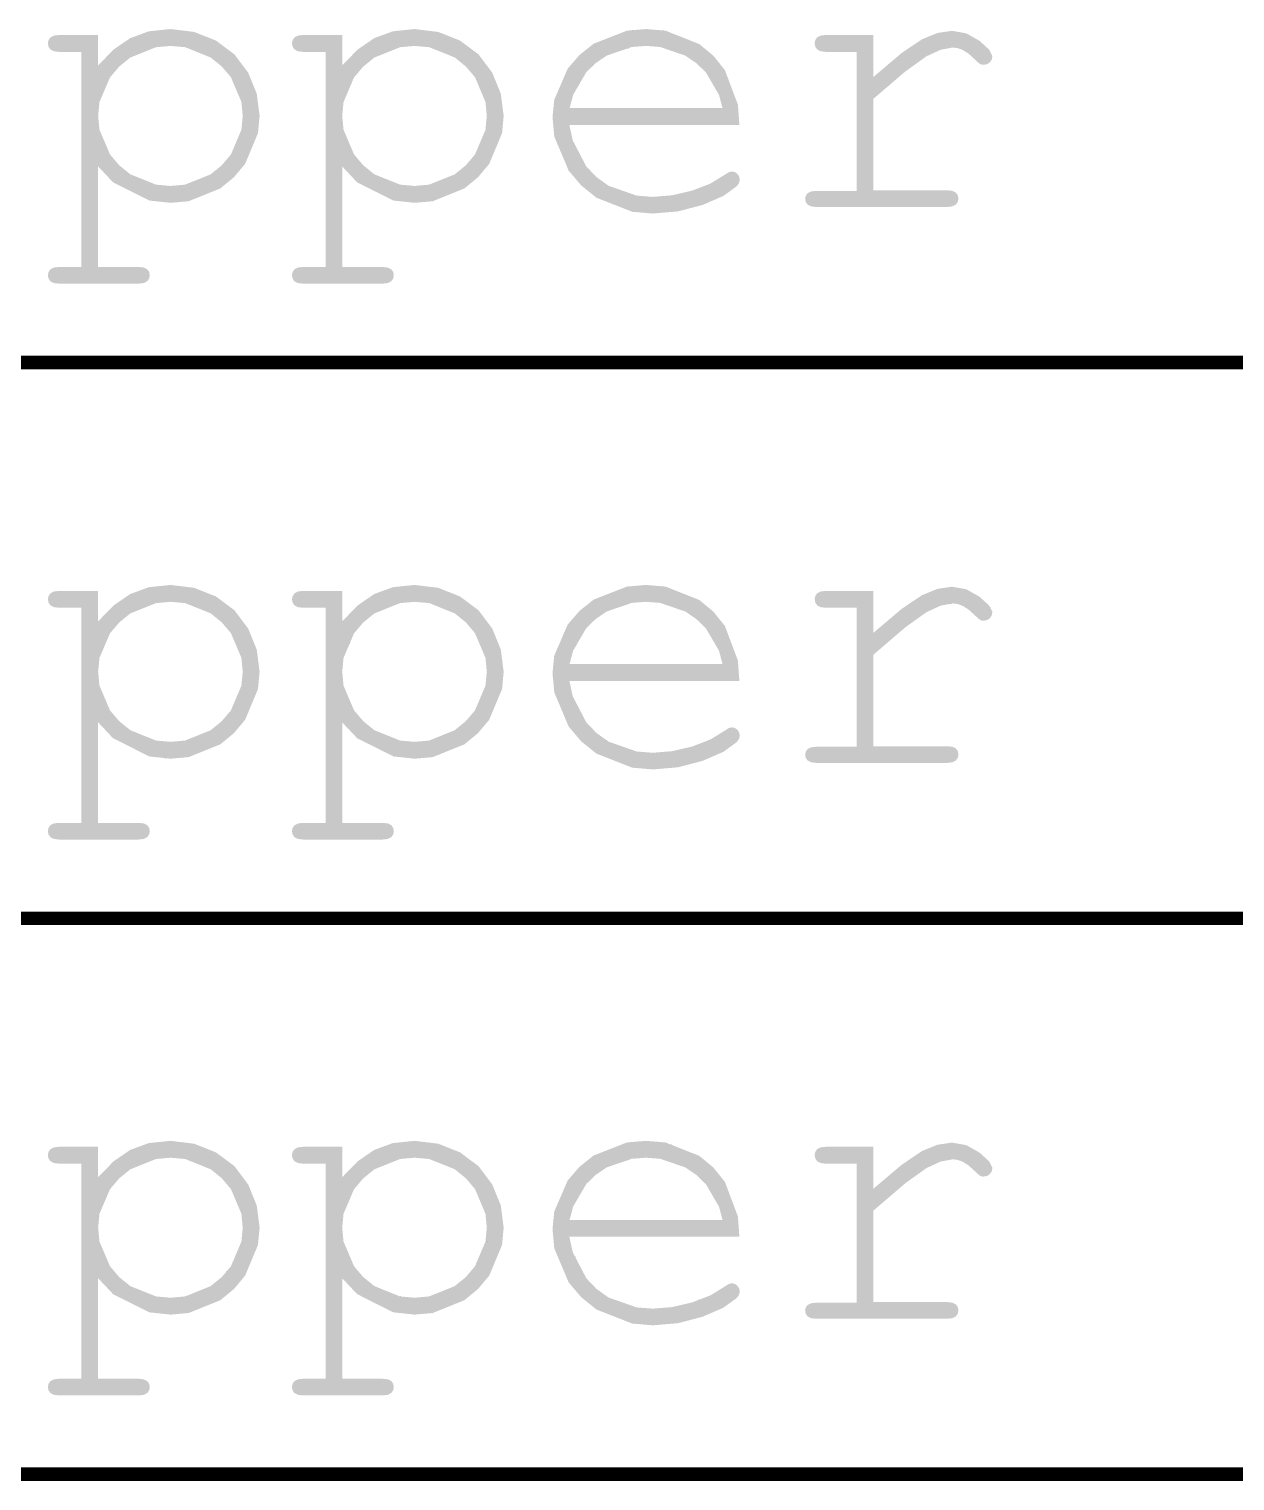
# Model space of a CAD drawing. Extents: x 0 to 13284, y 0 to 3969.
# Drawn here: x 10562.5 to 10912.7, y 2996.2 to 3417.8 of the extents above; entities that cross this region are included whole.
import ezdxf

# ---------------------------------------------------------------- set-up
doc = ezdxf.new("R2010")
doc.units = 0
doc.layers.add('DRILL_SYMBOLS', color=255, linetype='CONTINUOUS')

msp = doc.modelspace()

# ---------------------------------------------------------------- hatches: boundary and pattern name
at = {"layer": 'DRILL_SYMBOLS'}
for points in [[(10582.557598, 3416.092323), (10582.557598, 3407.268661), (10587.041496, 3411.867913), (10591.842638, 3415.169606), (10597.249291, 3417.159252), (10603.549843, 3417.82248), (10610.427126, 3416.98622), (10616.756496, 3414.477559), (10622.127126, 3410.476614), (10626.128031, 3405.163661), (10628.615118, 3399.043346), (10629.444134, 3392.620236), (10628.977362, 3387.590236), (10625.24315, 3378.66563), (10624.542087, 3392.620236), (10624.161811, 3396.651811), (10621.119685, 3403.817402), (10618.457795, 3406.951457), (10615.248031, 3409.562874), (10607.822913, 3412.547362), (10603.60752, 3412.920433), (10599.365079, 3412.545551), (10591.896693, 3409.546654), (10588.670709, 3406.922638), (10585.99622, 3403.779567), (10582.939646, 3396.628346), (10582.557598, 3392.620236), (10582.939646, 3388.58685), (10585.99622, 3381.406811), (10588.670709, 3378.260157), (10591.896693, 3375.636102), (10599.365079, 3372.637205), (10603.60752, 3372.262362), (10607.799488, 3372.635433), (10615.210197, 3375.619882), (10618.428976, 3378.231299), (10621.103465, 3381.368976), (10624.160039, 3388.563425), (10624.542087, 3392.620236), (10625.24315, 3378.66563), (10621.975748, 3374.771063), (10618.027087, 3371.528858), (10608.842953, 3367.823504), (10603.60752, 3367.360315), (10597.425906, 3368.019921), (10586.900945, 3373.29685), (10582.557598, 3377.914134), (10582.557598, 3348.733504), (10594.32248, 3348.733504), (10595.80752, 3348.567677), (10596.802323, 3348.070276), (10597.364646, 3347.298937), (10597.552047, 3346.311299), (10597.364646, 3345.359724), (10596.802323, 3344.581181), (10595.80752, 3344.062126), (10594.32248, 3343.889134), (10571.196417, 3343.889134), (10569.711378, 3344.054921), (10568.716535, 3344.552323), (10568.154252, 3345.323701), (10567.966811, 3346.311299), (10568.154252, 3347.298937), (10568.716535, 3348.070276), (10569.711378, 3348.567677), (10571.196417, 3348.733504), (10577.713228, 3348.733504), (10577.713228, 3411.190276), (10571.196417, 3411.190276), (10569.711378, 3411.363307), (10568.716535, 3411.882362), (10568.154252, 3412.675315), (10567.966811, 3413.670157), (10568.154252, 3414.621732), (10568.716535, 3415.400276), (10569.711378, 3415.919331), (10571.196417, 3416.092323)], [(10653.435276, 3416.092323), (10653.435276, 3407.268661), (10657.919173, 3411.867913), (10662.720315, 3415.169606), (10668.126969, 3417.159252), (10674.42752, 3417.82248), (10681.304803, 3416.98622), (10687.634173, 3414.477559), (10693.004803, 3410.476614), (10697.005709, 3405.163661), (10699.492795, 3399.043346), (10700.321811, 3392.620236), (10699.855039, 3387.590236), (10696.120827, 3378.66563), (10695.419764, 3392.620236), (10695.039488, 3396.651811), (10691.997362, 3403.817402), (10689.335472, 3406.951457), (10686.125709, 3409.562874), (10678.700591, 3412.547362), (10674.485197, 3412.920433), (10670.242756, 3412.545551), (10662.77437, 3409.546654), (10659.548386, 3406.922638), (10656.873898, 3403.779567), (10653.817323, 3396.628346), (10653.435276, 3392.620236), (10653.817323, 3388.58685), (10656.873898, 3381.406811), (10659.548386, 3378.260157), (10662.77437, 3375.636102), (10670.242756, 3372.637205), (10674.485197, 3372.262362), (10678.677165, 3372.635433), (10686.087874, 3375.619882), (10689.306654, 3378.231299), (10691.981142, 3381.368976), (10695.037717, 3388.563425), (10695.419764, 3392.620236), (10696.120827, 3378.66563), (10692.853425, 3374.771063), (10688.904764, 3371.528858), (10679.72063, 3367.823504), (10674.485197, 3367.360315), (10668.303583, 3368.019921), (10657.778622, 3373.29685), (10653.435276, 3377.914134), (10653.435276, 3348.733504), (10665.200157, 3348.733504), (10666.685197, 3348.567677), (10667.68, 3348.070276), (10668.242283, 3347.298937), (10668.429724, 3346.311299), (10668.242283, 3345.359724), (10667.68, 3344.581181), (10666.685197, 3344.062126), (10665.200157, 3343.889134), (10642.074094, 3343.889134), (10640.589055, 3344.054921), (10639.594213, 3344.552323), (10639.031929, 3345.323701), (10638.844488, 3346.311299), (10639.031929, 3347.298937), (10639.594213, 3348.070276), (10640.589055, 3348.567677), (10642.074094, 3348.733504), (10648.590906, 3348.733504), (10648.590906, 3411.190276), (10642.074094, 3411.190276), (10640.589055, 3411.363307), (10639.594213, 3411.882362), (10639.031929, 3412.675315), (10638.844488, 3413.670157), (10639.031929, 3414.621732), (10639.594213, 3415.400276), (10640.589055, 3415.919331), (10642.074094, 3416.092323)], [(10768.777283, 3389.967362), (10719.410906, 3389.967362), (10720.378701, 3385.496063), (10724.314764, 3377.926732), (10727.282992, 3374.828701), (10730.781102, 3372.318228), (10738.955984, 3369.449094), (10743.632717, 3369.090472), (10749.183583, 3369.537402), (10754.993937, 3370.878268), (10760.386181, 3372.954409), (10764.682638, 3375.607283), (10765.706299, 3376.256063), (10766.585787, 3376.472362), (10767.450866, 3376.292126), (10768.200591, 3375.751457), (10768.719646, 3374.965669), (10768.892638, 3374.050157), (10768.661969, 3373.084173), (10767.969921, 3372.147008), (10764.127559, 3369.357165), (10758.137008, 3366.754764), (10750.978583, 3364.873937), (10743.632717, 3364.247008), (10737.661969, 3364.756969), (10727.266772, 3368.836732), (10722.842323, 3372.406535), (10719.196457, 3376.70122), (10715.029724, 3386.577402), (10714.508858, 3392.158858), (10714.997283, 3397.248307), (10718.904488, 3406.302677), (10722.323307, 3410.267559), (10726.462992, 3413.572835), (10736.137323, 3417.350276), (10741.671929, 3417.82248), (10747.348898, 3417.337677), (10757.124134, 3413.459291), (10761.222402, 3410.065709), (10764.570906, 3405.900787), (10763.875276, 3394.869409), (10762.86063, 3398.690118), (10759.06874, 3405.206929), (10756.291535, 3407.903031), (10753.074567, 3410.09815), (10745.764764, 3412.60685), (10741.671929, 3412.920433), (10737.580866, 3412.610433), (10730.285512, 3410.130591), (10727.081142, 3407.960709), (10724.312953, 3405.282638), (10720.506654, 3398.736969), (10719.468583, 3394.869409), (10763.875276, 3394.869409), (10764.570906, 3405.900787), (10768.348386, 3395.851614)], [(10807.647559, 3416.092323), (10807.647559, 3403.866063), (10815.916142, 3410.880315), (10821.805787, 3414.852402), (10826.325748, 3416.690669), (10830.485276, 3417.303425), (10834.659213, 3416.575315), (10838.530394, 3414.391024), (10841.320236, 3411.83189), (10842.250157, 3409.979213), (10842.069961, 3408.977165), (10841.529291, 3408.162559), (10840.714685, 3407.62189), (10839.712638, 3407.441693), (10839.179173, 3407.492126), (10838.732244, 3407.643543), (10838.155512, 3408.068858), (10837.232795, 3408.941142), (10835.344055, 3410.642402), (10833.714843, 3411.709331), (10832.229843, 3412.271614), (10830.773622, 3412.459055), (10827.277323, 3411.824685), (10823.132244, 3409.921535), (10817.026299, 3405.552953), (10807.647559, 3397.522283), (10807.647559, 3370.993583), (10829.101181, 3370.993583), (10830.629449, 3370.827795), (10831.638701, 3370.330394), (10832.200984, 3369.559016), (10832.388425, 3368.571417), (10832.200984, 3367.619843), (10831.638701, 3366.841299), (10830.629449, 3366.322244), (10829.101181, 3366.149252), (10791.095984, 3366.149252), (10789.610945, 3366.315039), (10788.616142, 3366.812441), (10788.053819, 3367.56937), (10787.866417, 3368.51374), (10788.046614, 3369.414843), (10788.587283, 3370.157362), (10789.574921, 3370.654764), (10791.095984, 3370.820591), (10802.803189, 3370.820591), (10802.803189, 3411.190276), (10793.864173, 3411.190276), (10792.379173, 3411.363307), (10791.384331, 3411.882362), (10790.822047, 3412.675315), (10790.634606, 3413.670157), (10790.814843, 3414.621732), (10791.355512, 3415.400276), (10792.34311, 3415.919331), (10793.864173, 3416.092323)], [(10582.557598, 3254.675), (10582.557598, 3245.851339), (10587.041496, 3250.450591), (10591.842638, 3253.752283), (10597.249291, 3255.741929), (10603.549843, 3256.405157), (10610.427126, 3255.568898), (10616.756496, 3253.060236), (10622.127126, 3249.059291), (10626.128031, 3243.746339), (10628.615118, 3237.626024), (10629.444134, 3231.202913), (10628.977362, 3226.172913), (10625.24315, 3217.248307), (10624.542087, 3231.202913), (10624.161811, 3235.234488), (10621.119685, 3242.400079), (10618.457795, 3245.534134), (10615.248031, 3248.145551), (10607.822913, 3251.130039), (10603.60752, 3251.50311), (10599.365079, 3251.128228), (10591.896693, 3248.129331), (10588.670709, 3245.505315), (10585.99622, 3242.362244), (10582.939646, 3235.211024), (10582.557598, 3231.202913), (10582.939646, 3227.169528), (10585.99622, 3219.989488), (10588.670709, 3216.842835), (10591.896693, 3214.21878), (10599.365079, 3211.219882), (10603.60752, 3210.845039), (10607.799488, 3211.21811), (10615.210197, 3214.202559), (10618.428976, 3216.813976), (10621.103465, 3219.951654), (10624.160039, 3227.146102), (10624.542087, 3231.202913), (10625.24315, 3217.248307), (10621.975748, 3213.35374), (10618.027087, 3210.111535), (10608.842953, 3206.406181), (10603.60752, 3205.942992), (10597.425906, 3206.602598), (10586.900945, 3211.879528), (10582.557598, 3216.496811), (10582.557598, 3187.316181), (10594.32248, 3187.316181), (10595.80752, 3187.150354), (10596.802323, 3186.652953), (10597.364646, 3185.881614), (10597.552047, 3184.893976), (10597.364646, 3183.942402), (10596.802323, 3183.163858), (10595.80752, 3182.644803), (10594.32248, 3182.471811), (10571.196417, 3182.471811), (10569.711378, 3182.637598), (10568.716535, 3183.135), (10568.154252, 3183.906378), (10567.966811, 3184.893976), (10568.154252, 3185.881614), (10568.716535, 3186.652953), (10569.711378, 3187.150354), (10571.196417, 3187.316181), (10577.713228, 3187.316181), (10577.713228, 3249.772953), (10571.196417, 3249.772953), (10569.711378, 3249.945984), (10568.716535, 3250.465039), (10568.154252, 3251.257992), (10567.966811, 3252.252835), (10568.154252, 3253.204409), (10568.716535, 3253.982953), (10569.711378, 3254.502008), (10571.196417, 3254.675)], [(10653.435276, 3254.675), (10653.435276, 3245.851339), (10657.919173, 3250.450591), (10662.720315, 3253.752283), (10668.126969, 3255.741929), (10674.42752, 3256.405157), (10681.304803, 3255.568898), (10687.634173, 3253.060236), (10693.004803, 3249.059291), (10697.005709, 3243.746339), (10699.492795, 3237.626024), (10700.321811, 3231.202913), (10699.855039, 3226.172913), (10696.120827, 3217.248307), (10695.419764, 3231.202913), (10695.039488, 3235.234488), (10691.997362, 3242.400079), (10689.335472, 3245.534134), (10686.125709, 3248.145551), (10678.700591, 3251.130039), (10674.485197, 3251.50311), (10670.242756, 3251.128228), (10662.77437, 3248.129331), (10659.548386, 3245.505315), (10656.873898, 3242.362244), (10653.817323, 3235.211024), (10653.435276, 3231.202913), (10653.817323, 3227.169528), (10656.873898, 3219.989488), (10659.548386, 3216.842835), (10662.77437, 3214.21878), (10670.242756, 3211.219882), (10674.485197, 3210.845039), (10678.677165, 3211.21811), (10686.087874, 3214.202559), (10689.306654, 3216.813976), (10691.981142, 3219.951654), (10695.037717, 3227.146102), (10695.419764, 3231.202913), (10696.120827, 3217.248307), (10692.853425, 3213.35374), (10688.904764, 3210.111535), (10679.72063, 3206.406181), (10674.485197, 3205.942992), (10668.303583, 3206.602598), (10657.778622, 3211.879528), (10653.435276, 3216.496811), (10653.435276, 3187.316181), (10665.200157, 3187.316181), (10666.685197, 3187.150354), (10667.68, 3186.652953), (10668.242283, 3185.881614), (10668.429724, 3184.893976), (10668.242283, 3183.942402), (10667.68, 3183.163858), (10666.685197, 3182.644803), (10665.200157, 3182.471811), (10642.074094, 3182.471811), (10640.589055, 3182.637598), (10639.594213, 3183.135), (10639.031929, 3183.906378), (10638.844488, 3184.893976), (10639.031929, 3185.881614), (10639.594213, 3186.652953), (10640.589055, 3187.150354), (10642.074094, 3187.316181), (10648.590906, 3187.316181), (10648.590906, 3249.772953), (10642.074094, 3249.772953), (10640.589055, 3249.945984), (10639.594213, 3250.465039), (10639.031929, 3251.257992), (10638.844488, 3252.252835), (10639.031929, 3253.204409), (10639.594213, 3253.982953), (10640.589055, 3254.502008), (10642.074094, 3254.675)], [(10768.777283, 3228.550039), (10719.410906, 3228.550039), (10720.378701, 3224.07874), (10724.314764, 3216.509409), (10727.282992, 3213.411378), (10730.781102, 3210.900906), (10738.955984, 3208.031772), (10743.632717, 3207.67315), (10749.183583, 3208.120079), (10754.993937, 3209.460945), (10760.386181, 3211.537087), (10764.682638, 3214.189961), (10765.706299, 3214.83874), (10766.585787, 3215.055039), (10767.450866, 3214.874803), (10768.200591, 3214.334134), (10768.719646, 3213.548346), (10768.892638, 3212.632835), (10768.661969, 3211.66685), (10767.969921, 3210.729685), (10764.127559, 3207.939843), (10758.137008, 3205.337441), (10750.978583, 3203.456614), (10743.632717, 3202.829685), (10737.661969, 3203.339646), (10727.266772, 3207.419409), (10722.842323, 3210.989213), (10719.196457, 3215.283898), (10715.029724, 3225.160079), (10714.508858, 3230.741535), (10714.997283, 3235.830984), (10718.904488, 3244.885354), (10722.323307, 3248.850236), (10726.462992, 3252.155512), (10736.137323, 3255.932953), (10741.671929, 3256.405157), (10747.348898, 3255.920354), (10757.124134, 3252.041969), (10761.222402, 3248.648386), (10764.570906, 3244.483465), (10763.875276, 3233.452087), (10762.86063, 3237.272795), (10759.06874, 3243.789606), (10756.291535, 3246.485709), (10753.074567, 3248.680827), (10745.764764, 3251.189528), (10741.671929, 3251.50311), (10737.580866, 3251.19311), (10730.285512, 3248.713268), (10727.081142, 3246.543386), (10724.312953, 3243.865315), (10720.506654, 3237.319646), (10719.468583, 3233.452087), (10763.875276, 3233.452087), (10764.570906, 3244.483465), (10768.348386, 3234.434291)], [(10807.647559, 3254.675), (10807.647559, 3242.44874), (10815.916142, 3249.462992), (10821.805787, 3253.435079), (10826.325748, 3255.273346), (10830.485276, 3255.886102), (10834.659213, 3255.157992), (10838.530394, 3252.973701), (10841.320236, 3250.414567), (10842.250157, 3248.56189), (10842.069961, 3247.559843), (10841.529291, 3246.745236), (10840.714685, 3246.204567), (10839.712638, 3246.02437), (10839.179173, 3246.074803), (10838.732244, 3246.22622), (10838.155512, 3246.651535), (10837.232795, 3247.523819), (10835.344055, 3249.225079), (10833.714843, 3250.292008), (10832.229843, 3250.854291), (10830.773622, 3251.041732), (10827.277323, 3250.407362), (10823.132244, 3248.504213), (10817.026299, 3244.13563), (10807.647559, 3236.104961), (10807.647559, 3209.57626), (10829.101181, 3209.57626), (10830.629449, 3209.410472), (10831.638701, 3208.913071), (10832.200984, 3208.141693), (10832.388425, 3207.154094), (10832.200984, 3206.20252), (10831.638701, 3205.423976), (10830.629449, 3204.904921), (10829.101181, 3204.731929), (10791.095984, 3204.731929), (10789.610945, 3204.897717), (10788.616142, 3205.395118), (10788.053819, 3206.152047), (10787.866417, 3207.096417), (10788.046614, 3207.99752), (10788.587283, 3208.740039), (10789.574921, 3209.237441), (10791.095984, 3209.403268), (10802.803189, 3209.403268), (10802.803189, 3249.772953), (10793.864173, 3249.772953), (10792.379173, 3249.945984), (10791.384331, 3250.465039), (10790.822047, 3251.257992), (10790.634606, 3252.252835), (10790.814843, 3253.204409), (10791.355512, 3253.982953), (10792.34311, 3254.502008), (10793.864173, 3254.675)], [(10582.557598, 3093.257677), (10582.557598, 3084.434016), (10587.041496, 3089.033268), (10591.842638, 3092.334961), (10597.249291, 3094.324606), (10603.549843, 3094.987835), (10610.427126, 3094.151575), (10616.756496, 3091.642913), (10622.127126, 3087.641969), (10626.128031, 3082.329016), (10628.615118, 3076.208701), (10629.444134, 3069.785591), (10628.977362, 3064.755591), (10625.24315, 3055.830984), (10624.542087, 3069.785591), (10624.161811, 3073.817165), (10621.119685, 3080.982756), (10618.457795, 3084.116811), (10615.248031, 3086.728228), (10607.822913, 3089.712717), (10603.60752, 3090.085787), (10599.365079, 3089.710906), (10591.896693, 3086.712008), (10588.670709, 3084.087992), (10585.99622, 3080.944921), (10582.939646, 3073.793701), (10582.557598, 3069.785591), (10582.939646, 3065.752205), (10585.99622, 3058.572165), (10588.670709, 3055.425512), (10591.896693, 3052.801457), (10599.365079, 3049.802559), (10603.60752, 3049.427717), (10607.799488, 3049.800787), (10615.210197, 3052.785236), (10618.428976, 3055.396654), (10621.103465, 3058.534331), (10624.160039, 3065.72878), (10624.542087, 3069.785591), (10625.24315, 3055.830984), (10621.975748, 3051.936417), (10618.027087, 3048.694213), (10608.842953, 3044.988858), (10603.60752, 3044.525669), (10597.425906, 3045.185276), (10586.900945, 3050.462205), (10582.557598, 3055.079488), (10582.557598, 3025.898858), (10594.32248, 3025.898858), (10595.80752, 3025.733031), (10596.802323, 3025.23563), (10597.364646, 3024.464291), (10597.552047, 3023.476654), (10597.364646, 3022.525079), (10596.802323, 3021.746535), (10595.80752, 3021.22748), (10594.32248, 3021.054488), (10571.196417, 3021.054488), (10569.711378, 3021.220276), (10568.716535, 3021.717677), (10568.154252, 3022.489055), (10567.966811, 3023.476654), (10568.154252, 3024.464291), (10568.716535, 3025.23563), (10569.711378, 3025.733031), (10571.196417, 3025.898858), (10577.713228, 3025.898858), (10577.713228, 3088.35563), (10571.196417, 3088.35563), (10569.711378, 3088.528661), (10568.716535, 3089.047717), (10568.154252, 3089.840669), (10567.966811, 3090.835512), (10568.154252, 3091.787087), (10568.716535, 3092.56563), (10569.711378, 3093.084685), (10571.196417, 3093.257677)], [(10653.435276, 3093.257677), (10653.435276, 3084.434016), (10657.919173, 3089.033268), (10662.720315, 3092.334961), (10668.126969, 3094.324606), (10674.42752, 3094.987835), (10681.304803, 3094.151575), (10687.634173, 3091.642913), (10693.004803, 3087.641969), (10697.005709, 3082.329016), (10699.492795, 3076.208701), (10700.321811, 3069.785591), (10699.855039, 3064.755591), (10696.120827, 3055.830984), (10695.419764, 3069.785591), (10695.039488, 3073.817165), (10691.997362, 3080.982756), (10689.335472, 3084.116811), (10686.125709, 3086.728228), (10678.700591, 3089.712717), (10674.485197, 3090.085787), (10670.242756, 3089.710906), (10662.77437, 3086.712008), (10659.548386, 3084.087992), (10656.873898, 3080.944921), (10653.817323, 3073.793701), (10653.435276, 3069.785591), (10653.817323, 3065.752205), (10656.873898, 3058.572165), (10659.548386, 3055.425512), (10662.77437, 3052.801457), (10670.242756, 3049.802559), (10674.485197, 3049.427717), (10678.677165, 3049.800787), (10686.087874, 3052.785236), (10689.306654, 3055.396654), (10691.981142, 3058.534331), (10695.037717, 3065.72878), (10695.419764, 3069.785591), (10696.120827, 3055.830984), (10692.853425, 3051.936417), (10688.904764, 3048.694213), (10679.72063, 3044.988858), (10674.485197, 3044.525669), (10668.303583, 3045.185276), (10657.778622, 3050.462205), (10653.435276, 3055.079488), (10653.435276, 3025.898858), (10665.200157, 3025.898858), (10666.685197, 3025.733031), (10667.68, 3025.23563), (10668.242283, 3024.464291), (10668.429724, 3023.476654), (10668.242283, 3022.525079), (10667.68, 3021.746535), (10666.685197, 3021.22748), (10665.200157, 3021.054488), (10642.074094, 3021.054488), (10640.589055, 3021.220276), (10639.594213, 3021.717677), (10639.031929, 3022.489055), (10638.844488, 3023.476654), (10639.031929, 3024.464291), (10639.594213, 3025.23563), (10640.589055, 3025.733031), (10642.074094, 3025.898858), (10648.590906, 3025.898858), (10648.590906, 3088.35563), (10642.074094, 3088.35563), (10640.589055, 3088.528661), (10639.594213, 3089.047717), (10639.031929, 3089.840669), (10638.844488, 3090.835512), (10639.031929, 3091.787087), (10639.594213, 3092.56563), (10640.589055, 3093.084685), (10642.074094, 3093.257677)], [(10768.777283, 3067.132717), (10719.410906, 3067.132717), (10720.378701, 3062.661417), (10724.314764, 3055.092087), (10727.282992, 3051.994055), (10730.781102, 3049.483583), (10738.955984, 3046.614449), (10743.632717, 3046.255827), (10749.183583, 3046.702756), (10754.993937, 3048.043622), (10760.386181, 3050.119764), (10764.682638, 3052.772638), (10765.706299, 3053.421417), (10766.585787, 3053.637717), (10767.450866, 3053.45748), (10768.200591, 3052.916811), (10768.719646, 3052.131024), (10768.892638, 3051.215512), (10768.661969, 3050.249528), (10767.969921, 3049.312362), (10764.127559, 3046.52252), (10758.137008, 3043.920118), (10750.978583, 3042.039291), (10743.632717, 3041.412362), (10737.661969, 3041.922323), (10727.266772, 3046.002087), (10722.842323, 3049.57189), (10719.196457, 3053.866575), (10715.029724, 3063.742756), (10714.508858, 3069.324213), (10714.997283, 3074.413661), (10718.904488, 3083.468031), (10722.323307, 3087.432913), (10726.462992, 3090.738189), (10736.137323, 3094.51563), (10741.671929, 3094.987835), (10747.348898, 3094.503031), (10757.124134, 3090.624646), (10761.222402, 3087.231063), (10764.570906, 3083.066142), (10763.875276, 3072.034764), (10762.86063, 3075.855472), (10759.06874, 3082.372283), (10756.291535, 3085.068386), (10753.074567, 3087.263504), (10745.764764, 3089.772205), (10741.671929, 3090.085787), (10737.580866, 3089.775787), (10730.285512, 3087.295945), (10727.081142, 3085.126063), (10724.312953, 3082.447992), (10720.506654, 3075.902323), (10719.468583, 3072.034764), (10763.875276, 3072.034764), (10764.570906, 3083.066142), (10768.348386, 3073.016969)], [(10807.647559, 3093.257677), (10807.647559, 3081.031417), (10815.916142, 3088.045669), (10821.805787, 3092.017756), (10826.325748, 3093.856024), (10830.485276, 3094.46878), (10834.659213, 3093.740669), (10838.530394, 3091.556378), (10841.320236, 3088.997244), (10842.250157, 3087.144567), (10842.069961, 3086.14252), (10841.529291, 3085.327913), (10840.714685, 3084.787244), (10839.712638, 3084.607047), (10839.179173, 3084.65748), (10838.732244, 3084.808898), (10838.155512, 3085.234213), (10837.232795, 3086.106496), (10835.344055, 3087.807756), (10833.714843, 3088.874685), (10832.229843, 3089.436969), (10830.773622, 3089.624409), (10827.277323, 3088.990039), (10823.132244, 3087.08689), (10817.026299, 3082.718307), (10807.647559, 3074.687638), (10807.647559, 3048.158937), (10829.101181, 3048.158937), (10830.629449, 3047.99315), (10831.638701, 3047.495748), (10832.200984, 3046.72437), (10832.388425, 3045.736772), (10832.200984, 3044.785197), (10831.638701, 3044.006654), (10830.629449, 3043.487598), (10829.101181, 3043.314606), (10791.095984, 3043.314606), (10789.610945, 3043.480394), (10788.616142, 3043.977795), (10788.053819, 3044.734724), (10787.866417, 3045.679094), (10788.046614, 3046.580197), (10788.587283, 3047.322717), (10789.574921, 3047.820118), (10791.095984, 3047.985945), (10802.803189, 3047.985945), (10802.803189, 3088.35563), (10793.864173, 3088.35563), (10792.379173, 3088.528661), (10791.384331, 3089.047717), (10790.822047, 3089.840669), (10790.634606, 3090.835512), (10790.814843, 3091.787087), (10791.355512, 3092.56563), (10792.34311, 3093.084685), (10793.864173, 3093.257677)]]:
    msp.add_hatch(color=7, dxfattribs=at).paths.add_polyline_path(points)

# ---------------------------------------------------------------- linework, layer by layer
at = {"layer": 'DRILL_SYMBOLS', "color": 7}
for points, const_width in [([(10582.557598, 3416.092323), (10582.557598, 3407.268661), (10587.041496, 3411.867913), (10591.842638, 3415.169606), (10597.249291, 3417.159252), (10603.549843, 3417.82248), (10610.427126, 3416.98622), (10616.756496, 3414.477559), (10622.127126, 3410.476614), (10626.128031, 3405.163661), (10628.615118, 3399.043346), (10629.444134, 3392.620236), (10628.977362, 3387.590236), (10625.24315, 3378.66563), (10624.542087, 3392.620236), (10624.161811, 3396.651811), (10621.119685, 3403.817402), (10618.457795, 3406.951457), (10615.248031, 3409.562874), (10607.822913, 3412.547362), (10603.60752, 3412.920433), (10599.365079, 3412.545551), (10591.896693, 3409.546654), (10588.670709, 3406.922638), (10585.99622, 3403.779567), (10582.939646, 3396.628346), (10582.557598, 3392.620236), (10582.939646, 3388.58685), (10585.99622, 3381.406811), (10588.670709, 3378.260157), (10591.896693, 3375.636102), (10599.365079, 3372.637205), (10603.60752, 3372.262362), (10607.799488, 3372.635433), (10615.210197, 3375.619882), (10618.428976, 3378.231299), (10621.103465, 3381.368976), (10624.160039, 3388.563425), (10624.542087, 3392.620236), (10625.24315, 3378.66563), (10621.975748, 3374.771063), (10618.027087, 3371.528858), (10608.842953, 3367.823504), (10603.60752, 3367.360315), (10597.425906, 3368.019921), (10586.900945, 3373.29685), (10582.557598, 3377.914134), (10582.557598, 3348.733504), (10594.32248, 3348.733504), (10595.80752, 3348.567677), (10596.802323, 3348.070276), (10597.364646, 3347.298937), (10597.552047, 3346.311299), (10597.364646, 3345.359724), (10596.802323, 3344.581181), (10595.80752, 3344.062126), (10594.32248, 3343.889134), (10571.196417, 3343.889134), (10569.711378, 3344.054921), (10568.716535, 3344.552323), (10568.154252, 3345.323701), (10567.966811, 3346.311299), (10568.154252, 3347.298937), (10568.716535, 3348.070276), (10569.711378, 3348.567677), (10571.196417, 3348.733504), (10577.713228, 3348.733504), (10577.713228, 3411.190276), (10571.196417, 3411.190276), (10569.711378, 3411.363307), (10568.716535, 3411.882362), (10568.154252, 3412.675315), (10567.966811, 3413.670157), (10568.154252, 3414.621732), (10568.716535, 3415.400276), (10569.711378, 3415.919331), (10571.196417, 3416.092323), (10582.557598, 3416.092323)], 0.000039), ([(10653.435276, 3416.092323), (10653.435276, 3407.268661), (10657.919173, 3411.867913), (10662.720315, 3415.169606), (10668.126969, 3417.159252), (10674.42752, 3417.82248), (10681.304803, 3416.98622), (10687.634173, 3414.477559), (10693.004803, 3410.476614), (10697.005709, 3405.163661), (10699.492795, 3399.043346), (10700.321811, 3392.620236), (10699.855039, 3387.590236), (10696.120827, 3378.66563), (10695.419764, 3392.620236), (10695.039488, 3396.651811), (10691.997362, 3403.817402), (10689.335472, 3406.951457), (10686.125709, 3409.562874), (10678.700591, 3412.547362), (10674.485197, 3412.920433), (10670.242756, 3412.545551), (10662.77437, 3409.546654), (10659.548386, 3406.922638), (10656.873898, 3403.779567), (10653.817323, 3396.628346), (10653.435276, 3392.620236), (10653.817323, 3388.58685), (10656.873898, 3381.406811), (10659.548386, 3378.260157), (10662.77437, 3375.636102), (10670.242756, 3372.637205), (10674.485197, 3372.262362), (10678.677165, 3372.635433), (10686.087874, 3375.619882), (10689.306654, 3378.231299), (10691.981142, 3381.368976), (10695.037717, 3388.563425), (10695.419764, 3392.620236), (10696.120827, 3378.66563), (10692.853425, 3374.771063), (10688.904764, 3371.528858), (10679.72063, 3367.823504), (10674.485197, 3367.360315), (10668.303583, 3368.019921), (10657.778622, 3373.29685), (10653.435276, 3377.914134), (10653.435276, 3348.733504), (10665.200157, 3348.733504), (10666.685197, 3348.567677), (10667.68, 3348.070276), (10668.242283, 3347.298937), (10668.429724, 3346.311299), (10668.242283, 3345.359724), (10667.68, 3344.581181), (10666.685197, 3344.062126), (10665.200157, 3343.889134), (10642.074094, 3343.889134), (10640.589055, 3344.054921), (10639.594213, 3344.552323), (10639.031929, 3345.323701), (10638.844488, 3346.311299), (10639.031929, 3347.298937), (10639.594213, 3348.070276), (10640.589055, 3348.567677), (10642.074094, 3348.733504), (10648.590906, 3348.733504), (10648.590906, 3411.190276), (10642.074094, 3411.190276), (10640.589055, 3411.363307), (10639.594213, 3411.882362), (10639.031929, 3412.675315), (10638.844488, 3413.670157), (10639.031929, 3414.621732), (10639.594213, 3415.400276), (10640.589055, 3415.919331), (10642.074094, 3416.092323), (10653.435276, 3416.092323)], 0.000039), ([(10768.777283, 3389.967362), (10719.410906, 3389.967362), (10720.378701, 3385.496063), (10724.314764, 3377.926732), (10727.282992, 3374.828701), (10730.781102, 3372.318228), (10738.955984, 3369.449094), (10743.632717, 3369.090472), (10749.183583, 3369.537402), (10754.993937, 3370.878268), (10760.386181, 3372.954409), (10764.682638, 3375.607283), (10765.706299, 3376.256063), (10766.585787, 3376.472362), (10767.450866, 3376.292126), (10768.200591, 3375.751457), (10768.719646, 3374.965669), (10768.892638, 3374.050157), (10768.661969, 3373.084173), (10767.969921, 3372.147008), (10764.127559, 3369.357165), (10758.137008, 3366.754764), (10750.978583, 3364.873937), (10743.632717, 3364.247008), (10737.661969, 3364.756969), (10727.266772, 3368.836732), (10722.842323, 3372.406535), (10719.196457, 3376.70122), (10715.029724, 3386.577402), (10714.508858, 3392.158858), (10714.997283, 3397.248307), (10718.904488, 3406.302677), (10722.323307, 3410.267559), (10726.462992, 3413.572835), (10736.137323, 3417.350276), (10741.671929, 3417.82248), (10747.348898, 3417.337677), (10757.124134, 3413.459291), (10761.222402, 3410.065709), (10764.570906, 3405.900787), (10763.875276, 3394.869409), (10762.86063, 3398.690118), (10759.06874, 3405.206929), (10756.291535, 3407.903031), (10753.074567, 3410.09815), (10745.764764, 3412.60685), (10741.671929, 3412.920433), (10737.580866, 3412.610433), (10730.285512, 3410.130591), (10727.081142, 3407.960709), (10724.312953, 3405.282638), (10720.506654, 3398.736969), (10719.468583, 3394.869409), (10763.875276, 3394.869409), (10764.570906, 3405.900787), (10768.348386, 3395.851614), (10768.777283, 3389.967362)], 0.000039), ([(10807.647559, 3416.092323), (10807.647559, 3403.866063), (10815.916142, 3410.880315), (10821.805787, 3414.852402), (10826.325748, 3416.690669), (10830.485276, 3417.303425), (10834.659213, 3416.575315), (10838.530394, 3414.391024), (10841.320236, 3411.83189), (10842.250157, 3409.979213), (10842.069961, 3408.977165), (10841.529291, 3408.162559), (10840.714685, 3407.62189), (10839.712638, 3407.441693), (10839.179173, 3407.492126), (10838.732244, 3407.643543), (10838.155512, 3408.068858), (10837.232795, 3408.941142), (10835.344055, 3410.642402), (10833.714843, 3411.709331), (10832.229843, 3412.271614), (10830.773622, 3412.459055), (10827.277323, 3411.824685), (10823.132244, 3409.921535), (10817.026299, 3405.552953), (10807.647559, 3397.522283), (10807.647559, 3370.993583), (10829.101181, 3370.993583), (10830.629449, 3370.827795), (10831.638701, 3370.330394), (10832.200984, 3369.559016), (10832.388425, 3368.571417), (10832.200984, 3367.619843), (10831.638701, 3366.841299), (10830.629449, 3366.322244), (10829.101181, 3366.149252), (10791.095984, 3366.149252), (10789.610945, 3366.315039), (10788.616142, 3366.812441), (10788.053819, 3367.56937), (10787.866417, 3368.51374), (10788.046614, 3369.414843), (10788.587283, 3370.157362), (10789.574921, 3370.654764), (10791.095984, 3370.820591), (10802.803189, 3370.820591), (10802.803189, 3411.190276), (10793.864173, 3411.190276), (10792.379173, 3411.363307), (10791.384331, 3411.882362), (10790.822047, 3412.675315), (10790.634606, 3413.670157), (10790.814843, 3414.621732), (10791.355512, 3415.400276), (10792.34311, 3415.919331), (10793.864173, 3416.092323), (10807.647559, 3416.092323)], 0.000039), ([(7116.299213, 3321.023622), (13281.884016, 3321.023622)], 3.937008), ([(10582.557598, 3254.675), (10582.557598, 3245.851339), (10587.041496, 3250.450591), (10591.842638, 3253.752283), (10597.249291, 3255.741929), (10603.549843, 3256.405157), (10610.427126, 3255.568898), (10616.756496, 3253.060236), (10622.127126, 3249.059291), (10626.128031, 3243.746339), (10628.615118, 3237.626024), (10629.444134, 3231.202913), (10628.977362, 3226.172913), (10625.24315, 3217.248307), (10624.542087, 3231.202913), (10624.161811, 3235.234488), (10621.119685, 3242.400079), (10618.457795, 3245.534134), (10615.248031, 3248.145551), (10607.822913, 3251.130039), (10603.60752, 3251.50311), (10599.365079, 3251.128228), (10591.896693, 3248.129331), (10588.670709, 3245.505315), (10585.99622, 3242.362244), (10582.939646, 3235.211024), (10582.557598, 3231.202913), (10582.939646, 3227.169528), (10585.99622, 3219.989488), (10588.670709, 3216.842835), (10591.896693, 3214.21878), (10599.365079, 3211.219882), (10603.60752, 3210.845039), (10607.799488, 3211.21811), (10615.210197, 3214.202559), (10618.428976, 3216.813976), (10621.103465, 3219.951654), (10624.160039, 3227.146102), (10624.542087, 3231.202913), (10625.24315, 3217.248307), (10621.975748, 3213.35374), (10618.027087, 3210.111535), (10608.842953, 3206.406181), (10603.60752, 3205.942992), (10597.425906, 3206.602598), (10586.900945, 3211.879528), (10582.557598, 3216.496811), (10582.557598, 3187.316181), (10594.32248, 3187.316181), (10595.80752, 3187.150354), (10596.802323, 3186.652953), (10597.364646, 3185.881614), (10597.552047, 3184.893976), (10597.364646, 3183.942402), (10596.802323, 3183.163858), (10595.80752, 3182.644803), (10594.32248, 3182.471811), (10571.196417, 3182.471811), (10569.711378, 3182.637598), (10568.716535, 3183.135), (10568.154252, 3183.906378), (10567.966811, 3184.893976), (10568.154252, 3185.881614), (10568.716535, 3186.652953), (10569.711378, 3187.150354), (10571.196417, 3187.316181), (10577.713228, 3187.316181), (10577.713228, 3249.772953), (10571.196417, 3249.772953), (10569.711378, 3249.945984), (10568.716535, 3250.465039), (10568.154252, 3251.257992), (10567.966811, 3252.252835), (10568.154252, 3253.204409), (10568.716535, 3253.982953), (10569.711378, 3254.502008), (10571.196417, 3254.675), (10582.557598, 3254.675)], 0.000039), ([(10653.435276, 3254.675), (10653.435276, 3245.851339), (10657.919173, 3250.450591), (10662.720315, 3253.752283), (10668.126969, 3255.741929), (10674.42752, 3256.405157), (10681.304803, 3255.568898), (10687.634173, 3253.060236), (10693.004803, 3249.059291), (10697.005709, 3243.746339), (10699.492795, 3237.626024), (10700.321811, 3231.202913), (10699.855039, 3226.172913), (10696.120827, 3217.248307), (10695.419764, 3231.202913), (10695.039488, 3235.234488), (10691.997362, 3242.400079), (10689.335472, 3245.534134), (10686.125709, 3248.145551), (10678.700591, 3251.130039), (10674.485197, 3251.50311), (10670.242756, 3251.128228), (10662.77437, 3248.129331), (10659.548386, 3245.505315), (10656.873898, 3242.362244), (10653.817323, 3235.211024), (10653.435276, 3231.202913), (10653.817323, 3227.169528), (10656.873898, 3219.989488), (10659.548386, 3216.842835), (10662.77437, 3214.21878), (10670.242756, 3211.219882), (10674.485197, 3210.845039), (10678.677165, 3211.21811), (10686.087874, 3214.202559), (10689.306654, 3216.813976), (10691.981142, 3219.951654), (10695.037717, 3227.146102), (10695.419764, 3231.202913), (10696.120827, 3217.248307), (10692.853425, 3213.35374), (10688.904764, 3210.111535), (10679.72063, 3206.406181), (10674.485197, 3205.942992), (10668.303583, 3206.602598), (10657.778622, 3211.879528), (10653.435276, 3216.496811), (10653.435276, 3187.316181), (10665.200157, 3187.316181), (10666.685197, 3187.150354), (10667.68, 3186.652953), (10668.242283, 3185.881614), (10668.429724, 3184.893976), (10668.242283, 3183.942402), (10667.68, 3183.163858), (10666.685197, 3182.644803), (10665.200157, 3182.471811), (10642.074094, 3182.471811), (10640.589055, 3182.637598), (10639.594213, 3183.135), (10639.031929, 3183.906378), (10638.844488, 3184.893976), (10639.031929, 3185.881614), (10639.594213, 3186.652953), (10640.589055, 3187.150354), (10642.074094, 3187.316181), (10648.590906, 3187.316181), (10648.590906, 3249.772953), (10642.074094, 3249.772953), (10640.589055, 3249.945984), (10639.594213, 3250.465039), (10639.031929, 3251.257992), (10638.844488, 3252.252835), (10639.031929, 3253.204409), (10639.594213, 3253.982953), (10640.589055, 3254.502008), (10642.074094, 3254.675), (10653.435276, 3254.675)], 0.000039), ([(10768.777283, 3228.550039), (10719.410906, 3228.550039), (10720.378701, 3224.07874), (10724.314764, 3216.509409), (10727.282992, 3213.411378), (10730.781102, 3210.900906), (10738.955984, 3208.031772), (10743.632717, 3207.67315), (10749.183583, 3208.120079), (10754.993937, 3209.460945), (10760.386181, 3211.537087), (10764.682638, 3214.189961), (10765.706299, 3214.83874), (10766.585787, 3215.055039), (10767.450866, 3214.874803), (10768.200591, 3214.334134), (10768.719646, 3213.548346), (10768.892638, 3212.632835), (10768.661969, 3211.66685), (10767.969921, 3210.729685), (10764.127559, 3207.939843), (10758.137008, 3205.337441), (10750.978583, 3203.456614), (10743.632717, 3202.829685), (10737.661969, 3203.339646), (10727.266772, 3207.419409), (10722.842323, 3210.989213), (10719.196457, 3215.283898), (10715.029724, 3225.160079), (10714.508858, 3230.741535), (10714.997283, 3235.830984), (10718.904488, 3244.885354), (10722.323307, 3248.850236), (10726.462992, 3252.155512), (10736.137323, 3255.932953), (10741.671929, 3256.405157), (10747.348898, 3255.920354), (10757.124134, 3252.041969), (10761.222402, 3248.648386), (10764.570906, 3244.483465), (10763.875276, 3233.452087), (10762.86063, 3237.272795), (10759.06874, 3243.789606), (10756.291535, 3246.485709), (10753.074567, 3248.680827), (10745.764764, 3251.189528), (10741.671929, 3251.50311), (10737.580866, 3251.19311), (10730.285512, 3248.713268), (10727.081142, 3246.543386), (10724.312953, 3243.865315), (10720.506654, 3237.319646), (10719.468583, 3233.452087), (10763.875276, 3233.452087), (10764.570906, 3244.483465), (10768.348386, 3234.434291), (10768.777283, 3228.550039)], 0.000039), ([(10807.647559, 3254.675), (10807.647559, 3242.44874), (10815.916142, 3249.462992), (10821.805787, 3253.435079), (10826.325748, 3255.273346), (10830.485276, 3255.886102), (10834.659213, 3255.157992), (10838.530394, 3252.973701), (10841.320236, 3250.414567), (10842.250157, 3248.56189), (10842.069961, 3247.559843), (10841.529291, 3246.745236), (10840.714685, 3246.204567), (10839.712638, 3246.02437), (10839.179173, 3246.074803), (10838.732244, 3246.22622), (10838.155512, 3246.651535), (10837.232795, 3247.523819), (10835.344055, 3249.225079), (10833.714843, 3250.292008), (10832.229843, 3250.854291), (10830.773622, 3251.041732), (10827.277323, 3250.407362), (10823.132244, 3248.504213), (10817.026299, 3244.13563), (10807.647559, 3236.104961), (10807.647559, 3209.57626), (10829.101181, 3209.57626), (10830.629449, 3209.410472), (10831.638701, 3208.913071), (10832.200984, 3208.141693), (10832.388425, 3207.154094), (10832.200984, 3206.20252), (10831.638701, 3205.423976), (10830.629449, 3204.904921), (10829.101181, 3204.731929), (10791.095984, 3204.731929), (10789.610945, 3204.897717), (10788.616142, 3205.395118), (10788.053819, 3206.152047), (10787.866417, 3207.096417), (10788.046614, 3207.99752), (10788.587283, 3208.740039), (10789.574921, 3209.237441), (10791.095984, 3209.403268), (10802.803189, 3209.403268), (10802.803189, 3249.772953), (10793.864173, 3249.772953), (10792.379173, 3249.945984), (10791.384331, 3250.465039), (10790.822047, 3251.257992), (10790.634606, 3252.252835), (10790.814843, 3253.204409), (10791.355512, 3253.982953), (10792.34311, 3254.502008), (10793.864173, 3254.675), (10807.647559, 3254.675)], 0.000039), ([(7116.299213, 3159.606299), (13281.884016, 3159.606299)], 3.937008), ([(10582.557598, 3093.257677), (10582.557598, 3084.434016), (10587.041496, 3089.033268), (10591.842638, 3092.334961), (10597.249291, 3094.324606), (10603.549843, 3094.987835), (10610.427126, 3094.151575), (10616.756496, 3091.642913), (10622.127126, 3087.641969), (10626.128031, 3082.329016), (10628.615118, 3076.208701), (10629.444134, 3069.785591), (10628.977362, 3064.755591), (10625.24315, 3055.830984), (10624.542087, 3069.785591), (10624.161811, 3073.817165), (10621.119685, 3080.982756), (10618.457795, 3084.116811), (10615.248031, 3086.728228), (10607.822913, 3089.712717), (10603.60752, 3090.085787), (10599.365079, 3089.710906), (10591.896693, 3086.712008), (10588.670709, 3084.087992), (10585.99622, 3080.944921), (10582.939646, 3073.793701), (10582.557598, 3069.785591), (10582.939646, 3065.752205), (10585.99622, 3058.572165), (10588.670709, 3055.425512), (10591.896693, 3052.801457), (10599.365079, 3049.802559), (10603.60752, 3049.427717), (10607.799488, 3049.800787), (10615.210197, 3052.785236), (10618.428976, 3055.396654), (10621.103465, 3058.534331), (10624.160039, 3065.72878), (10624.542087, 3069.785591), (10625.24315, 3055.830984), (10621.975748, 3051.936417), (10618.027087, 3048.694213), (10608.842953, 3044.988858), (10603.60752, 3044.525669), (10597.425906, 3045.185276), (10586.900945, 3050.462205), (10582.557598, 3055.079488), (10582.557598, 3025.898858), (10594.32248, 3025.898858), (10595.80752, 3025.733031), (10596.802323, 3025.23563), (10597.364646, 3024.464291), (10597.552047, 3023.476654), (10597.364646, 3022.525079), (10596.802323, 3021.746535), (10595.80752, 3021.22748), (10594.32248, 3021.054488), (10571.196417, 3021.054488), (10569.711378, 3021.220276), (10568.716535, 3021.717677), (10568.154252, 3022.489055), (10567.966811, 3023.476654), (10568.154252, 3024.464291), (10568.716535, 3025.23563), (10569.711378, 3025.733031), (10571.196417, 3025.898858), (10577.713228, 3025.898858), (10577.713228, 3088.35563), (10571.196417, 3088.35563), (10569.711378, 3088.528661), (10568.716535, 3089.047717), (10568.154252, 3089.840669), (10567.966811, 3090.835512), (10568.154252, 3091.787087), (10568.716535, 3092.56563), (10569.711378, 3093.084685), (10571.196417, 3093.257677), (10582.557598, 3093.257677)], 0.000039), ([(10653.435276, 3093.257677), (10653.435276, 3084.434016), (10657.919173, 3089.033268), (10662.720315, 3092.334961), (10668.126969, 3094.324606), (10674.42752, 3094.987835), (10681.304803, 3094.151575), (10687.634173, 3091.642913), (10693.004803, 3087.641969), (10697.005709, 3082.329016), (10699.492795, 3076.208701), (10700.321811, 3069.785591), (10699.855039, 3064.755591), (10696.120827, 3055.830984), (10695.419764, 3069.785591), (10695.039488, 3073.817165), (10691.997362, 3080.982756), (10689.335472, 3084.116811), (10686.125709, 3086.728228), (10678.700591, 3089.712717), (10674.485197, 3090.085787), (10670.242756, 3089.710906), (10662.77437, 3086.712008), (10659.548386, 3084.087992), (10656.873898, 3080.944921), (10653.817323, 3073.793701), (10653.435276, 3069.785591), (10653.817323, 3065.752205), (10656.873898, 3058.572165), (10659.548386, 3055.425512), (10662.77437, 3052.801457), (10670.242756, 3049.802559), (10674.485197, 3049.427717), (10678.677165, 3049.800787), (10686.087874, 3052.785236), (10689.306654, 3055.396654), (10691.981142, 3058.534331), (10695.037717, 3065.72878), (10695.419764, 3069.785591), (10696.120827, 3055.830984), (10692.853425, 3051.936417), (10688.904764, 3048.694213), (10679.72063, 3044.988858), (10674.485197, 3044.525669), (10668.303583, 3045.185276), (10657.778622, 3050.462205), (10653.435276, 3055.079488), (10653.435276, 3025.898858), (10665.200157, 3025.898858), (10666.685197, 3025.733031), (10667.68, 3025.23563), (10668.242283, 3024.464291), (10668.429724, 3023.476654), (10668.242283, 3022.525079), (10667.68, 3021.746535), (10666.685197, 3021.22748), (10665.200157, 3021.054488), (10642.074094, 3021.054488), (10640.589055, 3021.220276), (10639.594213, 3021.717677), (10639.031929, 3022.489055), (10638.844488, 3023.476654), (10639.031929, 3024.464291), (10639.594213, 3025.23563), (10640.589055, 3025.733031), (10642.074094, 3025.898858), (10648.590906, 3025.898858), (10648.590906, 3088.35563), (10642.074094, 3088.35563), (10640.589055, 3088.528661), (10639.594213, 3089.047717), (10639.031929, 3089.840669), (10638.844488, 3090.835512), (10639.031929, 3091.787087), (10639.594213, 3092.56563), (10640.589055, 3093.084685), (10642.074094, 3093.257677), (10653.435276, 3093.257677)], 0.000039), ([(10768.777283, 3067.132717), (10719.410906, 3067.132717), (10720.378701, 3062.661417), (10724.314764, 3055.092087), (10727.282992, 3051.994055), (10730.781102, 3049.483583), (10738.955984, 3046.614449), (10743.632717, 3046.255827), (10749.183583, 3046.702756), (10754.993937, 3048.043622), (10760.386181, 3050.119764), (10764.682638, 3052.772638), (10765.706299, 3053.421417), (10766.585787, 3053.637717), (10767.450866, 3053.45748), (10768.200591, 3052.916811), (10768.719646, 3052.131024), (10768.892638, 3051.215512), (10768.661969, 3050.249528), (10767.969921, 3049.312362), (10764.127559, 3046.52252), (10758.137008, 3043.920118), (10750.978583, 3042.039291), (10743.632717, 3041.412362), (10737.661969, 3041.922323), (10727.266772, 3046.002087), (10722.842323, 3049.57189), (10719.196457, 3053.866575), (10715.029724, 3063.742756), (10714.508858, 3069.324213), (10714.997283, 3074.413661), (10718.904488, 3083.468031), (10722.323307, 3087.432913), (10726.462992, 3090.738189), (10736.137323, 3094.51563), (10741.671929, 3094.987835), (10747.348898, 3094.503031), (10757.124134, 3090.624646), (10761.222402, 3087.231063), (10764.570906, 3083.066142), (10763.875276, 3072.034764), (10762.86063, 3075.855472), (10759.06874, 3082.372283), (10756.291535, 3085.068386), (10753.074567, 3087.263504), (10745.764764, 3089.772205), (10741.671929, 3090.085787), (10737.580866, 3089.775787), (10730.285512, 3087.295945), (10727.081142, 3085.126063), (10724.312953, 3082.447992), (10720.506654, 3075.902323), (10719.468583, 3072.034764), (10763.875276, 3072.034764), (10764.570906, 3083.066142), (10768.348386, 3073.016969), (10768.777283, 3067.132717)], 0.000039), ([(10807.647559, 3093.257677), (10807.647559, 3081.031417), (10815.916142, 3088.045669), (10821.805787, 3092.017756), (10826.325748, 3093.856024), (10830.485276, 3094.46878), (10834.659213, 3093.740669), (10838.530394, 3091.556378), (10841.320236, 3088.997244), (10842.250157, 3087.144567), (10842.069961, 3086.14252), (10841.529291, 3085.327913), (10840.714685, 3084.787244), (10839.712638, 3084.607047), (10839.179173, 3084.65748), (10838.732244, 3084.808898), (10838.155512, 3085.234213), (10837.232795, 3086.106496), (10835.344055, 3087.807756), (10833.714843, 3088.874685), (10832.229843, 3089.436969), (10830.773622, 3089.624409), (10827.277323, 3088.990039), (10823.132244, 3087.08689), (10817.026299, 3082.718307), (10807.647559, 3074.687638), (10807.647559, 3048.158937), (10829.101181, 3048.158937), (10830.629449, 3047.99315), (10831.638701, 3047.495748), (10832.200984, 3046.72437), (10832.388425, 3045.736772), (10832.200984, 3044.785197), (10831.638701, 3044.006654), (10830.629449, 3043.487598), (10829.101181, 3043.314606), (10791.095984, 3043.314606), (10789.610945, 3043.480394), (10788.616142, 3043.977795), (10788.053819, 3044.734724), (10787.866417, 3045.679094), (10788.046614, 3046.580197), (10788.587283, 3047.322717), (10789.574921, 3047.820118), (10791.095984, 3047.985945), (10802.803189, 3047.985945), (10802.803189, 3088.35563), (10793.864173, 3088.35563), (10792.379173, 3088.528661), (10791.384331, 3089.047717), (10790.822047, 3089.840669), (10790.634606, 3090.835512), (10790.814843, 3091.787087), (10791.355512, 3092.56563), (10792.34311, 3093.084685), (10793.864173, 3093.257677), (10807.647559, 3093.257677)], 0.000039), ([(7116.299213, 2998.188976), (13281.884016, 2998.188976)], 3.937008)]:
    msp.add_lwpolyline(points, dxfattribs=dict(at, const_width=const_width))

doc.saveas('drawing.dxf')
